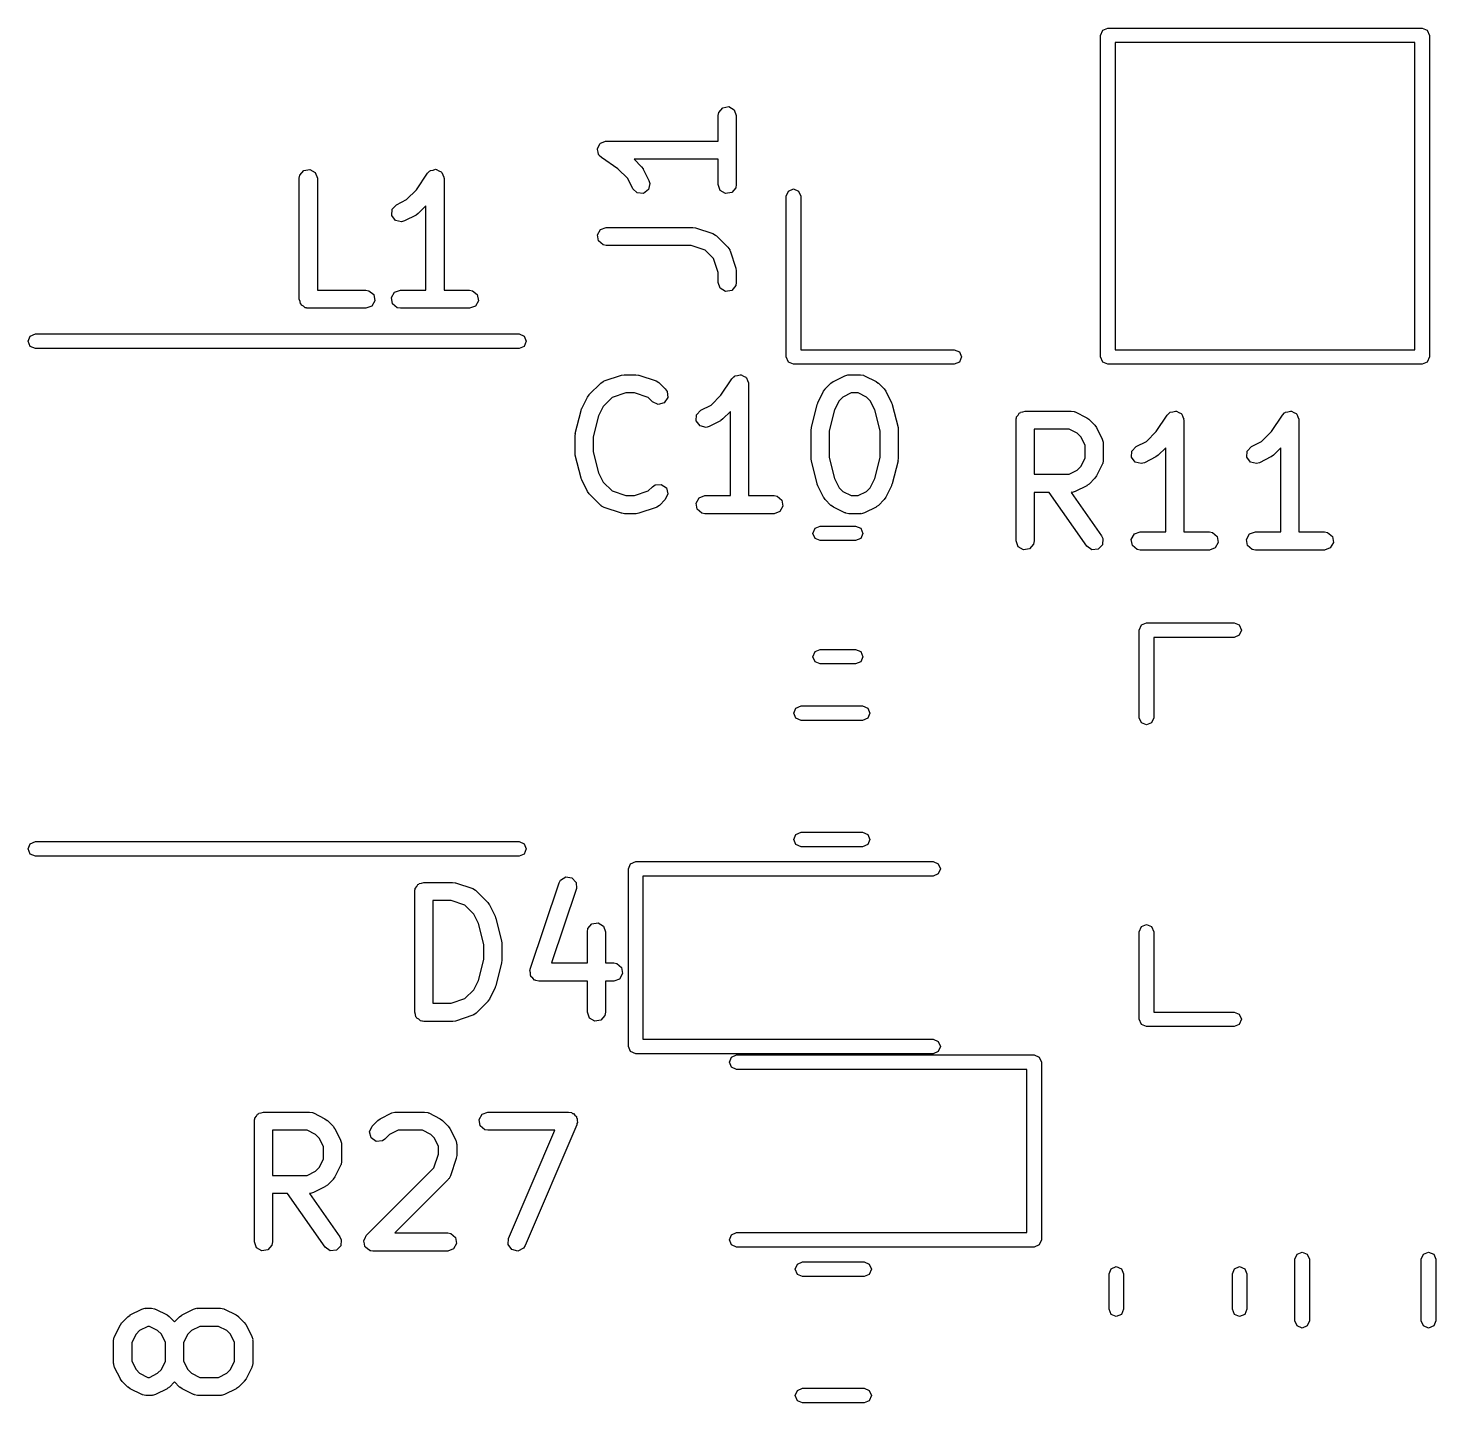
# Model space of a CAD drawing. Extents: x 116.8 to 159.2, y -137.5 to -92.6.
# Drawn here: x 129.54 to 141.18, y -103.98 to -92.61 of the extents above; entities that cross this region are included whole.
import ezdxf

# ---------------------------------------------------------------- set-up
doc = ezdxf.new("R2010")
doc.units = 0
doc.layers.add('BLACK', color=7, linetype='CONTINUOUS')

msp = doc.modelspace()

# ---------------------------------------------------------------- linework, layer by layer
at = {"layer": 'BLACK', "linetype": 'CONTINUOUS'}
for p, q in [((138.41, -92.67), (138.428, -92.6276)), ((138.41, -95.33), (138.41, -92.67)), ((138.428, -92.6276), (138.47, -92.61)), ((138.47, -92.61), (141.07, -92.61)), ((141.07, -92.61), (141.112, -92.6276)), ((141.112, -92.6276), (141.13, -92.67)), ((141.13, -92.67), (141.13, -95.33)), ((138.53, -92.73), (138.53, -95.27)), ((141.01, -92.73), (138.53, -92.73)), ((141.01, -95.27), (141.01, -92.73)), ((135.285, -93.2684), (135.335, -93.2595)), ((135.335, -93.2595), (135.38, -93.2851)), ((135.247, -93.3333), (135.252, -93.3077)), ((135.247, -93.544), (135.247, -93.3333)), ((135.252, -93.3077), (135.285, -93.2684)), ((135.38, -93.2851), (135.397, -93.3333)), ((135.397, -93.3333), (135.397, -93.9048)), ((134.249, -93.606), (134.259, -93.5872)), ((134.249, -93.6103), (134.249, -93.606)), ((134.259, -93.5872), (134.268, -93.5672)), ((134.268, -93.5672), (134.272, -93.5653)), ((134.272, -93.5653), (134.274, -93.5616)), ((134.274, -93.5616), (134.295, -93.5541)), ((134.295, -93.5541), (134.314, -93.5445)), ((134.314, -93.5445), (134.318, -93.5455)), ((134.318, -93.5455), (134.322, -93.544)), ((134.322, -93.544), (135.247, -93.544)), ((134.248, -93.6142), (134.249, -93.6103)), ((134.254, -93.6351), (134.248, -93.6142)), ((134.257, -93.6565), (134.254, -93.6351)), ((134.261, -93.6593), (134.257, -93.6565)), ((134.262, -93.6635), (134.261, -93.6593)), ((134.281, -93.6815), (134.262, -93.6635)), ((134.417, -93.7726), (134.281, -93.6815)), ((135.247, -93.694), (134.551, -93.694)), ((134.551, -93.694), (134.614, -93.7565)), ((135.247, -93.9048), (135.247, -93.694)), ((131.782, -93.8524), (131.787, -93.8267)), ((131.787, -93.8267), (131.82, -93.7874)), ((131.82, -93.7874), (131.87, -93.7785)), ((131.87, -93.7785), (131.915, -93.8042)), ((131.915, -93.8042), (131.932, -93.8524)), ((132.751, -93.9475), (132.842, -93.8108)), ((132.842, -93.8108), (132.86, -93.7919)), ((132.86, -93.7919), (132.864, -93.7907)), ((132.864, -93.7907), (132.867, -93.7874)), ((132.867, -93.7874), (132.889, -93.7836)), ((132.889, -93.7836), (132.91, -93.7775)), ((132.91, -93.7775), (132.914, -93.7793)), ((132.914, -93.7793), (132.918, -93.7785)), ((132.918, -93.7785), (132.937, -93.7894)), ((132.937, -93.7894), (132.957, -93.7981)), ((132.957, -93.7981), (132.958, -93.802)), ((132.958, -93.802), (132.962, -93.8042)), ((132.962, -93.8042), (132.97, -93.8246)), ((132.97, -93.8246), (132.979, -93.8441)), ((134.499, -93.8539), (134.417, -93.7726)), ((134.614, -93.7565), (134.626, -93.7749)), ((134.626, -93.7749), (134.628, -93.776)), ((134.628, -93.776), (134.675, -93.8712)), ((131.782, -94.8524), (131.782, -93.8524)), ((131.932, -93.8524), (131.932, -94.7774)), ((132.67, -94.0288), (132.751, -93.9475)), ((132.979, -93.8441), (132.978, -93.8483)), ((132.978, -93.8483), (132.98, -93.8524)), ((132.98, -93.8524), (132.98, -94.7774)), ((134.541, -93.9383), (134.499, -93.8539)), ((134.578, -93.9736), (134.541, -93.9383)), ((134.671, -93.9461), (134.629, -93.9766)), ((134.683, -93.8962), (134.671, -93.9461)), ((134.675, -93.8712), (134.683, -93.8962)), ((135.265, -93.953), (135.247, -93.9048)), ((135.309, -93.9786), (135.265, -93.953)), ((135.393, -93.9304), (135.36, -93.9697)), ((135.397, -93.9048), (135.393, -93.9304)), ((135.81, -94), (135.828, -93.9576)), ((135.828, -93.9576), (135.87, -93.94)), ((135.87, -93.94), (135.912, -93.9576)), ((135.912, -93.9576), (135.93, -94)), ((132.55, -94.1083), (132.586, -94.071)), ((132.586, -94.071), (132.67, -94.0288)), ((134.629, -93.9766), (134.578, -93.9736)), ((135.36, -93.9697), (135.309, -93.9786)), ((135.81, -95.33), (135.81, -94)), ((135.93, -94), (135.93, -95.27)), ((132.547, -94.1595), (132.55, -94.1083)), ((132.578, -94.2007), (132.547, -94.1595)), ((132.748, -94.1576), (132.653, -94.2052)), ((132.749, -94.1564), (132.748, -94.1576)), ((132.767, -94.1435), (132.749, -94.1564)), ((132.83, -94.0811), (132.767, -94.1435)), ((132.83, -94.7774), (132.83, -94.0811)), ((132.628, -94.2126), (132.578, -94.2007)), ((132.653, -94.2052), (132.628, -94.2126)), ((134.249, -94.3203), (134.274, -94.2759)), ((134.274, -94.2759), (134.322, -94.2583)), ((134.322, -94.2583), (135.037, -94.2583)), ((135.037, -94.2583), (135.059, -94.2622)), ((135.059, -94.2622), (135.06, -94.2622)), ((135.06, -94.2622), (135.203, -94.3098)), ((134.257, -94.3708), (134.249, -94.3203)), ((134.297, -94.4038), (134.257, -94.3708)), ((134.322, -94.4083), (134.297, -94.4038)), ((135.024, -94.4083), (134.322, -94.4083)), ((135.139, -94.4465), (135.024, -94.4083)), ((135.203, -94.3098), (135.226, -94.3222)), ((135.226, -94.3222), (135.228, -94.326)), ((135.228, -94.326), (135.233, -94.3279)), ((135.233, -94.3279), (135.328, -94.4232)), ((135.328, -94.4232), (135.343, -94.4445)), ((135.209, -94.5167), (135.139, -94.4465)), ((135.247, -94.6312), (135.209, -94.5167)), ((135.343, -94.4445), (135.343, -94.449)), ((135.343, -94.449), (135.346, -94.4525)), ((135.346, -94.4525), (135.394, -94.5953)), ((135.247, -94.7143), (135.247, -94.6312)), ((135.394, -94.5953), (135.397, -94.6175)), ((135.397, -94.6175), (135.397, -94.619)), ((135.397, -94.619), (135.397, -94.7143)), ((135.265, -94.7625), (135.247, -94.7143)), ((135.309, -94.7881), (135.265, -94.7625)), ((135.393, -94.7399), (135.36, -94.7792)), ((135.397, -94.7143), (135.393, -94.7399)), ((131.789, -94.8707), (131.782, -94.8524)), ((131.792, -94.8899), (131.789, -94.8707)), ((131.797, -94.8942), (131.792, -94.8899)), ((131.932, -94.7774), (132.333, -94.7774)), ((132.333, -94.7774), (132.359, -94.7819)), ((132.359, -94.7819), (132.398, -94.8149)), ((132.407, -94.8654), (132.382, -94.9098)), ((132.398, -94.8149), (132.407, -94.8654)), ((132.545, -94.8394), (132.571, -94.7949)), ((132.554, -94.8899), (132.545, -94.8394)), ((132.593, -94.9229), (132.554, -94.8899)), ((132.571, -94.7949), (132.619, -94.7774)), ((132.619, -94.7774), (132.83, -94.7774)), ((132.98, -94.7774), (133.19, -94.7774)), ((133.19, -94.7774), (133.216, -94.7819)), ((133.216, -94.7819), (133.255, -94.8149)), ((133.264, -94.8654), (133.239, -94.9098)), ((133.255, -94.8149), (133.264, -94.8654)), ((135.36, -94.7792), (135.309, -94.7881)), ((131.8, -94.9006), (131.797, -94.8942)), ((131.817, -94.9103), (131.8, -94.9006)), ((131.831, -94.9229), (131.817, -94.9103)), ((131.841, -94.9246), (131.831, -94.9229)), ((131.844, -94.9262), (131.841, -94.9246)), ((131.847, -94.9257), (131.844, -94.9262)), ((131.857, -94.9274), (131.847, -94.9257)), ((132.333, -94.9274), (131.857, -94.9274)), ((132.382, -94.9098), (132.333, -94.9274)), ((132.619, -94.9274), (132.593, -94.9229)), ((133.19, -94.9274), (132.619, -94.9274)), ((133.239, -94.9098), (133.19, -94.9274)), ((129.54, -95.2), (129.558, -95.1576)), ((129.558, -95.2424), (129.54, -95.2)), ((129.558, -95.1576), (129.6, -95.14)), ((129.6, -95.14), (133.6, -95.14)), ((133.6, -95.14), (133.642, -95.1576)), ((133.642, -95.1576), (133.66, -95.2)), ((133.66, -95.2), (133.642, -95.2424)), ((129.6, -95.26), (129.558, -95.2424)), ((133.6, -95.26), (129.6, -95.26)), ((133.642, -95.2424), (133.6, -95.26)), ((135.828, -95.3724), (135.81, -95.33)), ((135.93, -95.27), (137.2, -95.27)), ((137.2, -95.27), (137.242, -95.2876)), ((137.242, -95.2876), (137.26, -95.33)), ((137.26, -95.33), (137.242, -95.3724)), ((138.428, -95.3724), (138.41, -95.33)), ((138.53, -95.27), (141.01, -95.27)), ((141.13, -95.33), (141.112, -95.3724)), ((135.87, -95.39), (135.828, -95.3724)), ((137.2, -95.39), (135.87, -95.39)), ((137.242, -95.3724), (137.2, -95.39)), ((138.47, -95.39), (138.428, -95.3724)), ((141.07, -95.39), (138.47, -95.39)), ((141.112, -95.3724), (141.07, -95.39)), ((134.18, -95.6422), (134.276, -95.547)), ((134.276, -95.547), (134.297, -95.532)), ((134.297, -95.532), (134.301, -95.5316)), ((134.301, -95.5316), (134.305, -95.5288)), ((134.305, -95.5288), (134.448, -95.4812)), ((134.448, -95.4812), (134.47, -95.4779)), ((134.47, -95.4779), (134.471, -95.4774)), ((134.471, -95.4774), (134.567, -95.4774)), ((134.567, -95.4774), (134.589, -95.4813)), ((134.589, -95.4813), (134.59, -95.4812)), ((134.59, -95.4812), (134.733, -95.5288)), ((134.733, -95.5288), (134.756, -95.5413)), ((134.756, -95.5413), (134.758, -95.5451)), ((134.758, -95.5451), (134.763, -95.547)), ((134.763, -95.547), (134.81, -95.5946)), ((135.27, -95.6475), (135.361, -95.5108)), ((135.361, -95.5108), (135.379, -95.4919)), ((135.379, -95.4919), (135.384, -95.4907)), ((135.384, -95.4907), (135.386, -95.4874)), ((135.386, -95.4874), (135.408, -95.4836)), ((135.408, -95.4836), (135.429, -95.4775)), ((135.429, -95.4775), (135.433, -95.4793)), ((135.433, -95.4793), (135.437, -95.4785)), ((135.437, -95.4785), (135.456, -95.4894)), ((135.456, -95.4894), (135.476, -95.4981)), ((135.476, -95.4981), (135.478, -95.502)), ((135.478, -95.502), (135.481, -95.5042)), ((135.481, -95.5042), (135.489, -95.5246)), ((135.489, -95.5246), (135.498, -95.5441)), ((135.498, -95.5441), (135.497, -95.5483)), ((135.497, -95.5483), (135.499, -95.5524)), ((135.499, -95.5524), (135.499, -96.4774)), ((136.133, -95.5946), (136.18, -95.547)), ((136.18, -95.547), (136.199, -95.5341)), ((136.199, -95.5341), (136.2, -95.5329)), ((136.2, -95.5329), (136.295, -95.4853)), ((136.295, -95.4853), (136.32, -95.4779)), ((136.32, -95.4779), (136.324, -95.4789)), ((136.324, -95.4789), (136.329, -95.4774)), ((136.329, -95.4774), (136.424, -95.4774)), ((136.424, -95.4774), (136.449, -95.4819)), ((136.449, -95.4819), (136.453, -95.4848)), ((136.453, -95.4848), (136.457, -95.4853)), ((136.457, -95.4853), (136.553, -95.5329)), ((136.553, -95.5329), (136.571, -95.5463)), ((136.571, -95.5463), (136.572, -95.547)), ((136.572, -95.547), (136.62, -95.5946)), ((134.119, -95.7569), (134.166, -95.6617)), ((134.166, -95.6617), (134.18, -95.6437)), ((134.18, -95.6437), (134.18, -95.6422)), ((134.369, -95.6656), (134.295, -95.7397)), ((134.484, -95.6274), (134.369, -95.6656)), ((134.554, -95.6274), (134.484, -95.6274)), ((134.669, -95.6656), (134.554, -95.6274)), ((134.704, -95.7007), (134.669, -95.6656)), ((134.751, -95.7223), (134.704, -95.7007)), ((134.83, -95.667), (134.8, -95.7091)), ((134.81, -95.5946), (134.825, -95.6159)), ((134.825, -95.6159), (134.83, -95.667)), ((135.189, -95.7288), (135.27, -95.6475)), ((136.071, -95.7093), (136.119, -95.6141)), ((136.119, -95.6141), (136.132, -95.5961)), ((136.132, -95.5961), (136.133, -95.5946)), ((136.247, -95.692), (136.209, -95.769)), ((136.278, -95.6616), (136.247, -95.692)), ((136.346, -95.6274), (136.278, -95.6616)), ((136.406, -95.6274), (136.346, -95.6274)), ((136.475, -95.6616), (136.406, -95.6274)), ((136.505, -95.692), (136.475, -95.6616)), ((136.544, -95.769), (136.505, -95.692)), ((136.62, -95.5946), (136.633, -95.613)), ((136.633, -95.613), (136.634, -95.6141)), ((136.634, -95.6141), (136.681, -95.7093)), ((134.065, -95.9628), (134.113, -95.7723)), ((134.113, -95.7723), (134.118, -95.7605)), ((134.118, -95.7605), (134.119, -95.7569)), ((134.256, -95.8167), (134.213, -95.9902)), ((134.295, -95.7397), (134.256, -95.8167)), ((134.8, -95.7091), (134.751, -95.7223)), ((135.066, -95.8595), (135.069, -95.8083)), ((135.069, -95.8083), (135.105, -95.771)), ((135.105, -95.771), (135.189, -95.7288)), ((135.349, -95.7811), (135.286, -95.8435)), ((135.349, -96.4774), (135.349, -95.7811)), ((136.018, -95.9151), (136.065, -95.7247)), ((136.065, -95.7247), (136.071, -95.7128)), ((136.071, -95.7128), (136.071, -95.7093)), ((136.209, -95.769), (136.165, -95.9426)), ((136.587, -95.9426), (136.544, -95.769)), ((136.681, -95.7093), (136.685, -95.7217)), ((136.685, -95.7217), (136.687, -95.7247)), ((136.687, -95.7247), (136.735, -95.9151)), ((137.715, -95.8267), (137.728, -95.8118)), ((137.728, -95.8118), (137.738, -95.7949)), ((137.738, -95.7949), (137.744, -95.7926)), ((137.744, -95.7926), (137.748, -95.7874)), ((137.748, -95.7874), (137.767, -95.784)), ((137.767, -95.784), (137.786, -95.7774)), ((137.786, -95.7774), (138.167, -95.7774)), ((138.167, -95.7774), (138.192, -95.7819)), ((138.192, -95.7819), (138.196, -95.7848)), ((138.196, -95.7848), (138.2, -95.7853)), ((138.2, -95.7853), (138.295, -95.8329)), ((138.87, -95.9475), (138.961, -95.8108)), ((138.961, -95.8108), (138.979, -95.7919)), ((138.979, -95.7919), (138.984, -95.7907)), ((138.984, -95.7907), (138.986, -95.7874)), ((138.986, -95.7874), (139.008, -95.7836)), ((139.008, -95.7836), (139.029, -95.7775)), ((139.029, -95.7775), (139.033, -95.7793)), ((139.033, -95.7793), (139.037, -95.7785)), ((139.037, -95.7785), (139.056, -95.7894)), ((139.056, -95.7894), (139.076, -95.7981)), ((139.076, -95.7981), (139.078, -95.802)), ((139.078, -95.802), (139.081, -95.8042)), ((139.081, -95.8042), (139.089, -95.8246)), ((139.823, -95.9475), (139.914, -95.8108)), ((139.914, -95.8108), (139.932, -95.7919)), ((139.932, -95.7919), (139.936, -95.7907)), ((139.936, -95.7907), (139.939, -95.7874)), ((139.939, -95.7874), (139.96, -95.7836)), ((139.96, -95.7836), (139.981, -95.7775)), ((139.981, -95.7775), (139.985, -95.7793)), ((139.985, -95.7793), (139.989, -95.7785)), ((139.989, -95.7785), (140.008, -95.7894)), ((140.008, -95.7894), (140.028, -95.7981)), ((140.028, -95.7981), (140.03, -95.802)), ((140.03, -95.802), (140.034, -95.8042)), ((140.034, -95.8042), (140.041, -95.8246)), ((135.097, -95.9007), (135.066, -95.8595)), ((135.147, -95.9126), (135.097, -95.9007)), ((135.172, -95.9052), (135.147, -95.9126)), ((135.267, -95.8576), (135.172, -95.9052)), ((135.268, -95.8564), (135.267, -95.8576)), ((135.286, -95.8435), (135.268, -95.8564)), ((136.015, -95.9333), (136.018, -95.9186)), ((136.015, -96.1714), (136.015, -95.9333)), ((136.018, -95.9186), (136.018, -95.9151)), ((136.735, -95.9151), (136.736, -95.9301)), ((136.736, -95.9301), (136.737, -95.9333)), ((136.737, -95.9333), (136.737, -96.1714)), ((137.711, -95.8524), (137.712, -95.8426)), ((137.711, -96.8524), (137.711, -95.8524)), ((137.712, -95.8394), (137.714, -95.8365)), ((137.712, -95.8426), (137.712, -95.8394)), ((137.714, -95.8365), (137.715, -95.8267)), ((137.861, -95.9274), (137.861, -96.3012)), ((138.149, -95.9274), (137.861, -95.9274)), ((138.217, -95.9616), (138.149, -95.9274)), ((138.295, -95.8329), (138.313, -95.8463)), ((138.313, -95.8463), (138.315, -95.847)), ((138.315, -95.847), (138.363, -95.8946)), ((138.363, -95.8946), (138.375, -95.913)), ((138.375, -95.913), (138.377, -95.9141)), ((138.377, -95.9141), (138.424, -96.0093)), ((139.089, -95.8246), (139.098, -95.8441)), ((139.098, -95.8441), (139.097, -95.8483)), ((139.097, -95.8483), (139.099, -95.8524)), ((139.099, -95.8524), (139.099, -96.7774)), ((140.041, -95.8246), (140.051, -95.8441)), ((140.051, -95.8441), (140.05, -95.8483)), ((140.05, -95.8483), (140.051, -95.8524)), ((140.051, -95.8524), (140.051, -96.7774)), ((134.063, -95.981), (134.066, -95.9662)), ((134.063, -96.1238), (134.063, -95.981)), ((134.066, -95.9662), (134.065, -95.9628)), ((134.213, -95.9902), (134.213, -96.1146)), ((136.165, -95.9426), (136.165, -96.1622)), ((136.587, -96.1622), (136.587, -95.9426)), ((138.248, -95.992), (138.217, -95.9616)), ((138.282, -96.0606), (138.248, -95.992)), ((138.424, -96.0093), (138.432, -96.0343)), ((138.432, -96.0343), (138.431, -96.0386)), ((138.431, -96.0386), (138.432, -96.0429)), ((138.432, -96.0429), (138.432, -96.1857)), ((138.705, -96.071), (138.789, -96.0288)), ((138.789, -96.0288), (138.87, -95.9475)), ((139.657, -96.071), (139.741, -96.0288)), ((139.741, -96.0288), (139.823, -95.9475)), ((134.064, -96.1271), (134.063, -96.1238)), ((134.065, -96.142), (134.064, -96.1271)), ((134.113, -96.3325), (134.065, -96.142)), ((134.213, -96.1146), (134.256, -96.2881)), ((136.165, -96.1622), (136.209, -96.3357)), ((136.544, -96.3357), (136.587, -96.1622)), ((138.248, -96.2365), (138.282, -96.168)), ((138.282, -96.168), (138.282, -96.0606)), ((138.666, -96.1595), (138.669, -96.1083)), ((138.697, -96.2007), (138.666, -96.1595)), ((138.669, -96.1083), (138.705, -96.071)), ((138.867, -96.1576), (138.772, -96.2052)), ((138.868, -96.1564), (138.867, -96.1576)), ((138.886, -96.1435), (138.868, -96.1564)), ((138.949, -96.0811), (138.886, -96.1435)), ((138.949, -96.7774), (138.949, -96.0811)), ((139.619, -96.1595), (139.622, -96.1083)), ((139.649, -96.2007), (139.619, -96.1595)), ((139.622, -96.1083), (139.657, -96.071)), ((139.819, -96.1576), (139.724, -96.2052)), ((139.82, -96.1564), (139.819, -96.1576)), ((139.839, -96.1435), (139.82, -96.1564)), ((139.901, -96.0811), (139.839, -96.1435)), ((139.901, -96.7774), (139.901, -96.0811)), ((136.017, -96.1747), (136.015, -96.1714)), ((136.018, -96.1896), (136.017, -96.1747)), ((136.065, -96.3801), (136.018, -96.1896)), ((136.735, -96.1896), (136.687, -96.3801)), ((136.737, -96.1714), (136.734, -96.1862)), ((136.734, -96.1862), (136.735, -96.1896)), ((138.149, -96.3012), (138.217, -96.2669)), ((138.217, -96.2669), (138.248, -96.2365)), ((138.424, -96.2193), (138.377, -96.3145)), ((138.425, -96.2148), (138.424, -96.2193)), ((138.428, -96.2114), (138.425, -96.2148)), ((138.432, -96.1857), (138.428, -96.2114)), ((138.747, -96.2126), (138.697, -96.2007)), ((138.772, -96.2052), (138.747, -96.2126)), ((139.699, -96.2126), (139.649, -96.2007)), ((139.724, -96.2052), (139.699, -96.2126)), ((134.115, -96.3354), (134.113, -96.3325)), ((134.119, -96.3478), (134.115, -96.3354)), ((134.166, -96.4431), (134.119, -96.3478)), ((134.256, -96.2881), (134.295, -96.3651)), ((134.295, -96.3651), (134.369, -96.4392)), ((134.704, -96.4041), (134.725, -96.3892)), ((134.725, -96.3892), (134.777, -96.3847)), ((134.777, -96.3847), (134.819, -96.4141)), ((136.067, -96.383), (136.065, -96.3801)), ((136.071, -96.3954), (136.067, -96.383)), ((136.119, -96.4907), (136.071, -96.3954)), ((136.209, -96.3357), (136.247, -96.4127)), ((136.505, -96.4127), (136.544, -96.3357)), ((136.681, -96.3954), (136.634, -96.4907)), ((136.682, -96.3919), (136.681, -96.3954)), ((136.687, -96.3801), (136.682, -96.3919)), ((137.861, -96.3012), (138.149, -96.3012)), ((138.295, -96.3957), (138.2, -96.4433)), ((138.297, -96.3945), (138.295, -96.3957)), ((138.315, -96.3816), (138.297, -96.3945)), ((138.363, -96.334), (138.315, -96.3816)), ((138.377, -96.3145), (138.363, -96.3325)), ((138.363, -96.3325), (138.363, -96.334)), ((134.167, -96.4442), (134.166, -96.4431)), ((134.18, -96.4626), (134.167, -96.4442)), ((134.276, -96.5578), (134.18, -96.4626)), ((134.369, -96.4392), (134.484, -96.4774)), ((134.484, -96.4774), (134.554, -96.4774)), ((134.554, -96.4774), (134.669, -96.4392)), ((134.669, -96.4392), (134.704, -96.4041)), ((134.81, -96.5102), (134.763, -96.5578)), ((134.832, -96.4637), (134.81, -96.5102)), ((134.819, -96.4141), (134.832, -96.4637)), ((135.064, -96.5394), (135.09, -96.4949)), ((135.09, -96.4949), (135.138, -96.4774)), ((135.138, -96.4774), (135.349, -96.4774)), ((135.499, -96.4774), (135.71, -96.4774)), ((135.71, -96.4774), (135.735, -96.4819)), ((135.735, -96.4819), (135.774, -96.5149)), ((135.774, -96.5149), (135.783, -96.5654)), ((136.12, -96.4918), (136.119, -96.4907)), ((136.133, -96.5102), (136.12, -96.4918)), ((136.18, -96.5578), (136.133, -96.5102)), ((136.247, -96.4127), (136.278, -96.4431)), ((136.278, -96.4431), (136.346, -96.4774)), ((136.346, -96.4774), (136.406, -96.4774)), ((136.406, -96.4774), (136.475, -96.4431)), ((136.475, -96.4431), (136.505, -96.4127)), ((136.62, -96.5102), (136.572, -96.5578)), ((136.634, -96.4907), (136.62, -96.5087)), ((136.62, -96.5087), (136.62, -96.5102)), ((137.985, -96.4512), (137.861, -96.4512)), ((137.861, -96.4512), (137.861, -96.8524)), ((138.296, -96.8954), (137.985, -96.4512)), ((138.171, -96.4497), (138.168, -96.4508)), ((138.168, -96.4508), (138.419, -96.8094)), ((138.175, -96.4507), (138.171, -96.4497)), ((138.2, -96.4433), (138.175, -96.4507)), ((134.28, -96.5597), (134.276, -96.5578)), ((134.282, -96.5635), (134.28, -96.5597)), ((134.305, -96.5759), (134.282, -96.5635)), ((134.448, -96.6235), (134.305, -96.5759)), ((134.449, -96.6235), (134.448, -96.6235)), ((134.471, -96.6274), (134.449, -96.6235)), ((134.567, -96.6274), (134.471, -96.6274)), ((134.568, -96.6268), (134.567, -96.6274)), ((134.59, -96.6235), (134.568, -96.6268)), ((134.733, -96.5759), (134.59, -96.6235)), ((134.737, -96.5731), (134.733, -96.5759)), ((134.741, -96.5727), (134.737, -96.5731)), ((134.763, -96.5578), (134.741, -96.5727)), ((135.073, -96.5899), (135.064, -96.5394)), ((135.112, -96.6229), (135.073, -96.5899)), ((135.138, -96.6274), (135.112, -96.6229)), ((135.71, -96.6274), (135.138, -96.6274)), ((135.758, -96.6098), (135.71, -96.6274)), ((135.783, -96.5654), (135.758, -96.6098)), ((136.182, -96.5585), (136.18, -96.5578)), ((136.2, -96.5718), (136.182, -96.5585)), ((136.295, -96.6195), (136.2, -96.5718)), ((136.299, -96.62), (136.295, -96.6195)), ((136.303, -96.6229), (136.299, -96.62)), ((136.329, -96.6274), (136.303, -96.6229)), ((136.424, -96.6274), (136.329, -96.6274)), ((136.428, -96.6258), (136.424, -96.6274)), ((136.432, -96.6269), (136.428, -96.6258)), ((136.457, -96.6195), (136.432, -96.6269)), ((136.553, -96.5718), (136.457, -96.6195)), ((136.554, -96.5707), (136.553, -96.5718)), ((136.572, -96.5578), (136.554, -96.5707)), ((136.031, -96.79), (136.049, -96.7476)), ((136.049, -96.7476), (136.091, -96.73)), ((136.091, -96.73), (136.384, -96.73)), ((136.384, -96.73), (136.426, -96.7476)), ((136.426, -96.7476), (136.444, -96.79)), ((136.049, -96.8324), (136.031, -96.79)), ((136.091, -96.85), (136.049, -96.8324)), ((136.384, -96.85), (136.091, -96.85)), ((136.426, -96.8324), (136.384, -96.85)), ((136.444, -96.79), (136.426, -96.8324)), ((137.728, -96.9006), (137.711, -96.8524)), ((137.861, -96.8524), (137.856, -96.878)), ((138.419, -96.8094), (138.43, -96.833)), ((138.43, -96.833), (138.425, -96.8841)), ((138.664, -96.8394), (138.69, -96.7949)), ((138.673, -96.8899), (138.664, -96.8394)), ((138.69, -96.7949), (138.738, -96.7774)), ((138.738, -96.7774), (138.949, -96.7774)), ((139.099, -96.7774), (139.31, -96.7774)), ((139.31, -96.7774), (139.335, -96.7819)), ((139.335, -96.7819), (139.374, -96.8149)), ((139.383, -96.8654), (139.358, -96.9098)), ((139.374, -96.8149), (139.383, -96.8654)), ((139.617, -96.8394), (139.642, -96.7949)), ((139.626, -96.8899), (139.617, -96.8394)), ((139.642, -96.7949), (139.69, -96.7774)), ((139.69, -96.7774), (139.901, -96.7774)), ((140.051, -96.7774), (140.262, -96.7774)), ((140.262, -96.7774), (140.288, -96.7819)), ((140.288, -96.7819), (140.327, -96.8149)), ((140.336, -96.8654), (140.31, -96.9098)), ((140.327, -96.8149), (140.336, -96.8654)), ((137.773, -96.9262), (137.728, -96.9006)), ((137.823, -96.9173), (137.773, -96.9262)), ((137.856, -96.878), (137.823, -96.9173)), ((138.338, -96.9248), (138.296, -96.8954)), ((138.389, -96.9204), (138.338, -96.9248)), ((138.425, -96.8841), (138.389, -96.9204)), ((138.712, -96.9229), (138.673, -96.8899)), ((138.738, -96.9274), (138.712, -96.9229)), ((139.31, -96.9274), (138.738, -96.9274)), ((139.358, -96.9098), (139.31, -96.9274)), ((139.665, -96.9229), (139.626, -96.8899)), ((139.69, -96.9274), (139.665, -96.9229)), ((140.262, -96.9274), (139.69, -96.9274)), ((140.31, -96.9098), (140.262, -96.9274)), ((138.73, -97.59), (138.748, -97.5476)), ((138.748, -97.5476), (138.79, -97.53)), ((138.79, -97.53), (139.515, -97.53)), ((139.515, -97.53), (139.557, -97.5476)), ((139.557, -97.5476), (139.575, -97.59)), ((138.73, -98.315), (138.73, -97.59)), ((139.515, -97.65), (138.85, -97.65)), ((138.85, -97.65), (138.85, -98.315)), ((139.557, -97.6324), (139.515, -97.65)), ((139.575, -97.59), (139.557, -97.6324)), ((136.031, -97.81), (136.049, -97.7676)), ((136.049, -97.7676), (136.091, -97.75)), ((136.091, -97.75), (136.384, -97.75)), ((136.384, -97.75), (136.426, -97.7676)), ((136.426, -97.7676), (136.444, -97.81)), ((136.049, -97.8524), (136.031, -97.81)), ((136.091, -97.87), (136.049, -97.8524)), ((136.384, -97.87), (136.091, -97.87)), ((136.426, -97.8524), (136.384, -97.87)), ((136.444, -97.81), (136.426, -97.8524)), ((135.873, -98.2775), (135.89, -98.2351)), ((135.89, -98.2351), (135.933, -98.2175)), ((135.933, -98.2175), (136.442, -98.2175)), ((136.442, -98.2175), (136.485, -98.2351)), ((136.485, -98.2351), (136.502, -98.2775)), ((135.89, -98.3199), (135.873, -98.2775)), ((135.933, -98.3375), (135.89, -98.3199)), ((136.442, -98.3375), (135.933, -98.3375)), ((136.485, -98.3199), (136.442, -98.3375)), ((136.502, -98.2775), (136.485, -98.3199)), ((138.748, -98.3574), (138.73, -98.315)), ((138.79, -98.375), (138.748, -98.3574)), ((138.832, -98.3574), (138.79, -98.375)), ((138.85, -98.315), (138.832, -98.3574)), ((135.873, -99.3225), (135.89, -99.2801)), ((135.89, -99.2801), (135.933, -99.2625)), ((135.933, -99.2625), (136.442, -99.2625)), ((136.442, -99.2625), (136.485, -99.2801)), ((136.485, -99.2801), (136.502, -99.3225)), ((129.54, -99.4), (129.558, -99.3576)), ((129.558, -99.4424), (129.54, -99.4)), ((129.558, -99.3576), (129.6, -99.34)), ((129.6, -99.34), (133.6, -99.34)), ((133.6, -99.34), (133.642, -99.3576)), ((133.642, -99.3576), (133.66, -99.4)), ((133.66, -99.4), (133.642, -99.4424)), ((135.89, -99.3649), (135.873, -99.3225)), ((135.933, -99.3825), (135.89, -99.3649)), ((136.442, -99.3825), (135.933, -99.3825)), ((136.485, -99.3649), (136.442, -99.3825)), ((136.502, -99.3225), (136.485, -99.3649)), ((129.6, -99.46), (129.558, -99.4424)), ((133.6, -99.46), (129.6, -99.46)), ((133.642, -99.4424), (133.6, -99.46)), ((134.505, -99.565), (134.523, -99.5226)), ((134.523, -99.5226), (134.565, -99.505)), ((134.565, -99.505), (137.025, -99.505)), ((137.025, -99.505), (137.067, -99.5226)), ((137.067, -99.5226), (137.085, -99.565)), ((133.931, -99.681), (133.944, -99.6581)), ((133.944, -99.6581), (133.987, -99.6313)), ((133.987, -99.6313), (134.038, -99.6388)), ((134.038, -99.6388), (134.072, -99.6772)), ((134.505, -101.035), (134.505, -99.565)), ((137.025, -99.625), (134.625, -99.625)), ((134.625, -99.625), (134.625, -100.975)), ((137.067, -99.6074), (137.025, -99.625)), ((137.085, -99.565), (137.067, -99.6074)), ((132.737, -99.7524), (132.739, -99.7426)), ((132.737, -100.752), (132.737, -99.7524)), ((132.738, -99.7394), (132.74, -99.7365)), ((132.739, -99.7426), (132.738, -99.7394)), ((132.74, -99.7365), (132.741, -99.7267)), ((132.741, -99.7267), (132.754, -99.7118)), ((132.754, -99.7118), (132.764, -99.6949)), ((132.764, -99.6949), (132.77, -99.6926)), ((132.77, -99.6926), (132.774, -99.6874)), ((132.774, -99.6874), (132.794, -99.684)), ((132.794, -99.684), (132.812, -99.6774)), ((132.812, -99.6774), (133.05, -99.6774)), ((133.05, -99.6774), (133.072, -99.6813)), ((133.072, -99.6813), (133.074, -99.6812)), ((133.074, -99.6812), (133.217, -99.7288)), ((133.217, -99.7288), (133.239, -99.7413)), ((133.239, -99.7413), (133.242, -99.7451)), ((133.242, -99.7451), (133.246, -99.747)), ((133.246, -99.747), (133.341, -99.8422)), ((133.693, -100.395), (133.931, -99.681)), ((134.074, -99.7285), (133.868, -100.344)), ((134.072, -99.6772), (134.074, -99.7285)), ((132.887, -99.8274), (132.887, -100.677)), ((133.038, -99.8274), (132.887, -99.8274)), ((133.152, -99.8656), (133.038, -99.8274)), ((133.226, -99.9397), (133.152, -99.8656)), ((133.341, -99.8422), (133.354, -99.8606)), ((133.354, -99.8606), (133.355, -99.8617)), ((133.355, -99.8617), (133.403, -99.9569)), ((133.265, -100.017), (133.226, -99.9397)), ((133.403, -99.9569), (133.406, -99.9693)), ((133.406, -99.9693), (133.408, -99.9723)), ((133.408, -99.9723), (133.456, -100.163)), ((134.203, -100.021), (134.254, -100.012)), ((134.254, -100.012), (134.298, -100.038)), ((133.308, -100.19), (133.265, -100.017)), ((134.165, -100.086), (134.17, -100.06)), ((134.165, -100.344), (134.165, -100.086)), ((134.17, -100.06), (134.203, -100.021)), ((134.298, -100.038), (134.315, -100.086)), ((134.315, -100.086), (134.315, -100.344)), ((138.73, -100.085), (138.748, -100.043)), ((138.73, -100.81), (138.73, -100.085)), ((138.748, -100.043), (138.79, -100.025)), ((138.79, -100.025), (138.832, -100.043)), ((138.832, -100.043), (138.85, -100.085)), ((138.85, -100.085), (138.85, -100.75)), ((133.308, -100.315), (133.308, -100.19)), ((133.456, -100.163), (133.457, -100.178)), ((133.457, -100.178), (133.458, -100.181)), ((133.458, -100.181), (133.458, -100.324)), ((133.265, -100.488), (133.308, -100.315)), ((133.456, -100.342), (133.408, -100.532)), ((133.458, -100.324), (133.456, -100.339)), ((133.456, -100.339), (133.456, -100.342)), ((133.868, -100.344), (134.165, -100.344)), ((134.315, -100.344), (134.383, -100.344)), ((134.383, -100.344), (134.409, -100.349)), ((134.409, -100.349), (134.448, -100.382)), ((133.69, -100.406), (133.693, -100.401)), ((133.694, -100.426), (133.69, -100.406)), ((133.693, -100.401), (133.693, -100.395)), ((133.695, -100.447), (133.694, -100.426)), ((133.698, -100.451), (133.695, -100.447)), ((133.699, -100.457), (133.698, -100.451)), ((133.715, -100.47), (133.699, -100.457)), ((133.729, -100.485), (133.715, -100.47)), ((134.432, -100.477), (134.383, -100.494)), ((134.457, -100.432), (134.432, -100.477)), ((134.448, -100.382), (134.457, -100.432)), ((133.152, -100.639), (133.226, -100.565)), ((133.226, -100.565), (133.265, -100.488)), ((133.403, -100.548), (133.355, -100.643)), ((133.408, -100.532), (133.403, -100.544)), ((133.403, -100.544), (133.403, -100.548)), ((133.734, -100.486), (133.729, -100.485)), ((133.739, -100.49), (133.734, -100.486)), ((133.764, -100.494), (133.739, -100.49)), ((134.165, -100.494), (133.764, -100.494)), ((134.165, -100.752), (134.165, -100.494)), ((134.383, -100.494), (134.315, -100.494)), ((134.315, -100.494), (134.315, -100.752)), ((132.887, -100.677), (133.038, -100.677)), ((133.038, -100.677), (133.152, -100.639)), ((133.341, -100.663), (133.246, -100.758)), ((133.342, -100.661), (133.341, -100.663)), ((133.355, -100.643), (133.342, -100.661)), ((132.744, -100.771), (132.737, -100.752)), ((132.747, -100.79), (132.744, -100.771)), ((132.752, -100.794), (132.747, -100.79)), ((132.754, -100.801), (132.752, -100.794)), ((132.771, -100.81), (132.754, -100.801)), ((132.786, -100.823), (132.771, -100.81)), ((132.796, -100.825), (132.786, -100.823)), ((132.799, -100.826), (132.796, -100.825)), ((132.802, -100.826), (132.799, -100.826)), ((132.812, -100.827), (132.802, -100.826)), ((133.05, -100.827), (132.812, -100.827)), ((133.052, -100.827), (133.05, -100.827)), ((133.074, -100.824), (133.052, -100.827)), ((133.217, -100.776), (133.074, -100.824)), ((133.22, -100.773), (133.217, -100.776)), ((133.225, -100.773), (133.22, -100.773)), ((133.246, -100.758), (133.225, -100.773)), ((134.183, -100.801), (134.165, -100.752)), ((134.227, -100.826), (134.183, -100.801)), ((134.278, -100.817), (134.227, -100.826)), ((134.311, -100.778), (134.278, -100.817)), ((134.315, -100.752), (134.311, -100.778)), ((138.748, -100.852), (138.73, -100.81)), ((138.85, -100.75), (139.515, -100.75)), ((139.515, -100.75), (139.557, -100.768)), ((139.557, -100.768), (139.575, -100.81)), ((139.575, -100.81), (139.557, -100.852)), ((138.79, -100.87), (138.748, -100.852)), ((139.515, -100.87), (138.79, -100.87)), ((139.557, -100.852), (139.515, -100.87)), ((134.523, -101.077), (134.505, -101.035)), ((134.625, -100.975), (137.025, -100.975)), ((137.025, -100.975), (137.067, -100.993)), ((137.067, -100.993), (137.085, -101.035)), ((137.085, -101.035), (137.067, -101.077)), ((134.565, -101.095), (134.523, -101.077)), ((137.025, -101.095), (134.565, -101.095)), ((135.34, -101.165), (135.358, -101.123)), ((135.358, -101.207), (135.34, -101.165)), ((135.358, -101.123), (135.4, -101.105)), ((135.4, -101.105), (137.86, -101.105)), ((137.067, -101.077), (137.025, -101.095)), ((137.86, -101.105), (137.902, -101.123)), ((137.902, -101.123), (137.92, -101.165)), ((137.92, -101.165), (137.92, -102.635)), ((135.4, -101.225), (135.358, -101.207)), ((137.8, -101.225), (135.4, -101.225)), ((137.8, -102.575), (137.8, -101.225)), ((131.411, -101.652), (131.412, -101.643)), ((131.412, -101.639), (131.414, -101.636)), ((131.412, -101.643), (131.412, -101.639)), ((131.414, -101.636), (131.415, -101.627)), ((131.415, -101.627), (131.428, -101.612)), ((131.428, -101.612), (131.438, -101.595)), ((131.438, -101.595), (131.444, -101.593)), ((131.444, -101.593), (131.448, -101.587)), ((131.448, -101.587), (131.467, -101.584)), ((131.467, -101.584), (131.486, -101.577)), ((131.486, -101.577), (131.867, -101.577)), ((131.867, -101.577), (131.892, -101.582)), ((131.892, -101.582), (131.896, -101.585)), ((131.896, -101.585), (131.9, -101.585)), ((131.9, -101.585), (131.995, -101.633)), ((131.995, -101.633), (132.013, -101.646)), ((132.433, -101.647), (132.451, -101.634)), ((132.451, -101.634), (132.452, -101.633)), ((132.452, -101.633), (132.547, -101.585)), ((132.547, -101.585), (132.572, -101.578)), ((132.572, -101.578), (132.577, -101.579)), ((132.577, -101.579), (132.581, -101.577)), ((132.581, -101.577), (132.819, -101.577)), ((132.819, -101.577), (132.845, -101.582)), ((132.845, -101.582), (132.848, -101.585)), ((132.848, -101.585), (132.853, -101.585)), ((132.853, -101.585), (132.948, -101.633)), ((132.948, -101.633), (132.966, -101.646)), ((133.269, -101.639), (133.295, -101.595)), ((133.278, -101.69), (133.269, -101.639)), ((133.295, -101.595), (133.343, -101.577)), ((133.343, -101.577), (134.01, -101.577)), ((134.01, -101.577), (134.035, -101.582)), ((134.035, -101.582), (134.042, -101.588)), ((134.042, -101.588), (134.051, -101.59)), ((134.051, -101.59), (134.061, -101.604)), ((134.061, -101.604), (134.074, -101.615)), ((134.074, -101.615), (134.076, -101.624)), ((134.076, -101.624), (134.081, -101.631)), ((134.081, -101.631), (134.08, -101.648)), ((131.411, -102.652), (131.411, -101.652)), ((131.561, -101.727), (131.561, -102.101)), ((131.849, -101.727), (131.561, -101.727)), ((131.917, -101.762), (131.849, -101.727)), ((132.013, -101.646), (132.015, -101.647)), ((132.015, -101.647), (132.063, -101.695)), ((132.063, -101.695), (132.075, -101.713)), ((132.075, -101.713), (132.077, -101.714)), ((132.077, -101.714), (132.124, -101.809)), ((132.363, -101.741), (132.385, -101.695)), ((132.377, -101.791), (132.363, -101.741)), ((132.385, -101.695), (132.433, -101.647)), ((132.599, -101.727), (132.53, -101.762)), ((132.801, -101.727), (132.599, -101.727)), ((132.87, -101.762), (132.801, -101.727)), ((132.966, -101.646), (132.967, -101.647)), ((132.967, -101.647), (133.015, -101.695)), ((133.015, -101.695), (133.028, -101.713)), ((133.028, -101.713), (133.029, -101.714)), ((133.029, -101.714), (133.077, -101.809)), ((133.317, -101.723), (133.278, -101.69)), ((133.343, -101.727), (133.317, -101.723)), ((133.896, -101.727), (133.343, -101.727)), ((133.512, -102.623), (133.896, -101.727)), ((134.078, -101.682), (133.65, -102.682)), ((134.079, -101.673), (134.078, -101.682)), ((134.083, -101.665), (134.079, -101.673)), ((134.08, -101.648), (134.083, -101.665)), ((131.948, -101.792), (131.917, -101.762)), ((131.982, -101.861), (131.948, -101.792)), ((131.982, -101.968), (131.982, -101.861)), ((132.124, -101.809), (132.132, -101.834)), ((132.132, -101.834), (132.131, -101.839)), ((132.131, -101.839), (132.132, -101.843)), ((132.132, -101.843), (132.132, -101.986)), ((132.419, -101.82), (132.377, -101.791)), ((132.47, -101.816), (132.419, -101.82)), ((132.491, -101.801), (132.47, -101.816)), ((132.53, -101.762), (132.491, -101.801)), ((132.9, -101.792), (132.87, -101.762)), ((132.935, -101.861), (132.9, -101.792)), ((132.935, -101.926), (132.935, -101.861)), ((133.077, -101.809), (133.084, -101.834)), ((133.084, -101.834), (133.083, -101.839)), ((133.083, -101.839), (133.085, -101.843)), ((133.085, -101.843), (133.085, -101.938)), ((131.948, -102.037), (131.982, -101.968)), ((132.132, -101.986), (132.128, -102.011)), ((132.896, -102.04), (132.935, -101.926)), ((133.081, -101.962), (133.033, -102.105)), ((133.085, -101.938), (133.081, -101.96)), ((133.081, -101.96), (133.081, -101.962)), ((131.561, -102.101), (131.849, -102.101)), ((131.849, -102.101), (131.917, -102.067)), ((131.917, -102.067), (131.948, -102.037)), ((132.124, -102.019), (132.077, -102.114)), ((132.125, -102.015), (132.124, -102.019)), ((132.128, -102.011), (132.125, -102.015)), ((132.337, -102.599), (132.896, -102.04)), ((133.033, -102.105), (133.021, -102.128)), ((131.995, -102.196), (131.9, -102.243)), ((131.997, -102.194), (131.995, -102.196)), ((132.015, -102.182), (131.997, -102.194)), ((132.063, -102.134), (132.015, -102.182)), ((132.077, -102.114), (132.063, -102.133)), ((132.063, -102.133), (132.063, -102.134)), ((133.015, -102.134), (132.572, -102.577)), ((133.017, -102.13), (133.015, -102.134)), ((133.021, -102.128), (133.017, -102.13)), ((131.685, -102.251), (131.561, -102.251)), ((131.561, -102.251), (131.561, -102.652)), ((131.996, -102.695), (131.685, -102.251)), ((131.871, -102.25), (131.868, -102.251)), ((131.868, -102.251), (132.119, -102.609)), ((131.875, -102.251), (131.871, -102.25)), ((131.9, -102.243), (131.875, -102.251)), ((131.428, -102.701), (131.411, -102.652)), ((131.556, -102.678), (131.523, -102.717)), ((131.561, -102.652), (131.556, -102.678)), ((132.125, -102.684), (132.089, -102.72)), ((132.119, -102.609), (132.13, -102.633)), ((132.13, -102.633), (132.125, -102.684)), ((132.316, -102.646), (132.317, -102.643)), ((132.322, -102.668), (132.316, -102.646)), ((132.317, -102.639), (132.328, -102.62)), ((132.317, -102.643), (132.317, -102.639)), ((132.326, -102.69), (132.322, -102.668)), ((132.328, -102.692), (132.326, -102.69)), ((132.328, -102.62), (132.337, -102.599)), ((132.572, -102.577), (133.01, -102.577)), ((133.01, -102.577), (133.035, -102.582)), ((133.035, -102.582), (133.074, -102.615)), ((133.083, -102.665), (133.058, -102.71)), ((133.074, -102.615), (133.083, -102.665)), ((133.509, -102.674), (133.512, -102.623)), ((133.54, -102.715), (133.509, -102.674)), ((133.65, -102.682), (133.636, -102.704)), ((135.34, -102.635), (135.358, -102.593)), ((135.358, -102.677), (135.34, -102.635)), ((135.358, -102.593), (135.4, -102.575)), ((135.4, -102.695), (135.358, -102.677)), ((135.4, -102.575), (137.8, -102.575)), ((137.902, -102.677), (137.86, -102.695)), ((137.92, -102.635), (137.902, -102.677)), ((131.473, -102.726), (131.428, -102.701)), ((131.523, -102.717), (131.473, -102.726)), ((132.038, -102.725), (131.996, -102.695)), ((132.089, -102.72), (132.038, -102.725)), ((132.329, -102.695), (132.328, -102.692)), ((132.348, -102.708), (132.329, -102.695)), ((132.365, -102.723), (132.348, -102.708)), ((132.369, -102.724), (132.365, -102.723)), ((132.371, -102.725), (132.369, -102.724)), ((132.374, -102.725), (132.371, -102.725)), ((132.39, -102.727), (132.374, -102.725)), ((133.01, -102.727), (132.39, -102.727)), ((133.058, -102.71), (133.01, -102.727)), ((133.59, -102.727), (133.54, -102.715)), ((133.636, -102.704), (133.59, -102.727)), ((137.86, -102.695), (135.4, -102.695)), ((140.017, -102.795), (140.035, -102.753)), ((140.017, -103.305), (140.017, -102.795)), ((140.035, -102.753), (140.077, -102.735)), ((140.077, -102.735), (140.12, -102.753)), ((140.12, -102.753), (140.137, -102.795)), ((140.137, -102.795), (140.137, -103.305)), ((141.062, -102.795), (141.08, -102.753)), ((141.062, -103.305), (141.062, -102.795)), ((141.08, -102.753), (141.123, -102.735)), ((141.123, -102.735), (141.165, -102.753)), ((141.165, -102.753), (141.183, -102.795)), ((141.183, -102.795), (141.183, -103.305)), ((135.885, -102.877), (135.903, -102.835)), ((135.903, -102.92), (135.885, -102.877)), ((135.903, -102.835), (135.945, -102.817)), ((135.945, -102.938), (135.903, -102.92)), ((135.945, -102.817), (136.455, -102.817)), ((136.455, -102.817), (136.497, -102.835)), ((136.497, -102.92), (136.455, -102.938)), ((136.497, -102.835), (136.515, -102.877)), ((136.515, -102.877), (136.497, -102.92)), ((138.48, -102.916), (138.498, -102.874)), ((138.48, -103.209), (138.48, -102.916)), ((138.498, -102.874), (138.54, -102.856)), ((138.54, -102.856), (138.582, -102.874)), ((138.582, -102.874), (138.6, -102.916)), ((138.6, -102.916), (138.6, -103.209)), ((139.5, -102.916), (139.518, -102.874)), ((139.5, -103.209), (139.5, -102.916)), ((139.518, -102.874), (139.56, -102.856)), ((139.56, -102.856), (139.602, -102.874)), ((139.602, -102.874), (139.62, -102.916)), ((139.62, -102.916), (139.62, -103.209)), ((136.455, -102.938), (135.945, -102.938)), ((130.317, -103.318), (130.365, -103.27)), ((130.365, -103.27), (130.383, -103.257)), ((130.383, -103.257), (130.384, -103.256)), ((130.384, -103.256), (130.479, -103.209)), ((130.479, -103.209), (130.504, -103.201)), ((130.504, -103.201), (130.509, -103.202)), ((130.509, -103.202), (130.513, -103.201)), ((130.513, -103.201), (130.56, -103.201)), ((130.56, -103.201), (130.586, -103.205)), ((130.586, -103.205), (130.59, -103.208)), ((130.59, -103.208), (130.594, -103.209)), ((130.594, -103.209), (130.689, -103.256)), ((130.689, -103.256), (130.707, -103.269)), ((130.707, -103.269), (130.709, -103.27)), ((130.709, -103.27), (130.751, -103.312)), ((130.751, -103.312), (130.793, -103.27)), ((130.793, -103.27), (130.812, -103.257)), ((130.812, -103.257), (130.813, -103.256)), ((130.813, -103.256), (130.908, -103.209)), ((130.908, -103.209), (130.933, -103.201)), ((130.933, -103.201), (130.937, -103.202)), ((130.937, -103.202), (130.941, -103.201)), ((130.941, -103.201), (131.132, -103.201)), ((131.132, -103.201), (131.158, -103.205)), ((131.158, -103.205), (131.161, -103.208)), ((131.161, -103.208), (131.165, -103.209)), ((131.165, -103.209), (131.261, -103.256)), ((131.261, -103.256), (131.279, -103.269)), ((131.279, -103.269), (131.28, -103.27)), ((131.28, -103.27), (131.328, -103.318)), ((138.498, -103.251), (138.48, -103.209)), ((138.54, -103.269), (138.498, -103.251)), ((138.582, -103.251), (138.54, -103.269)), ((138.6, -103.209), (138.582, -103.251)), ((139.518, -103.251), (139.5, -103.209)), ((139.56, -103.269), (139.518, -103.251)), ((139.602, -103.251), (139.56, -103.269)), ((139.62, -103.209), (139.602, -103.251)), ((130.255, -103.433), (130.303, -103.337)), ((130.303, -103.337), (130.316, -103.319)), ((130.316, -103.319), (130.317, -103.318)), ((130.462, -103.385), (130.432, -103.415)), ((130.531, -103.351), (130.462, -103.385)), ((130.543, -103.351), (130.531, -103.351)), ((130.611, -103.385), (130.543, -103.351)), ((130.642, -103.415), (130.611, -103.385)), ((130.891, -103.385), (130.86, -103.415)), ((130.959, -103.351), (130.891, -103.385)), ((131.114, -103.351), (130.959, -103.351)), ((131.183, -103.385), (131.114, -103.351)), ((131.213, -103.415), (131.183, -103.385)), ((131.328, -103.318), (131.341, -103.336)), ((131.341, -103.336), (131.342, -103.337)), ((131.342, -103.337), (131.389, -103.433)), ((140.035, -103.347), (140.017, -103.305)), ((140.077, -103.365), (140.035, -103.347)), ((140.12, -103.347), (140.077, -103.365)), ((140.137, -103.305), (140.12, -103.347)), ((141.08, -103.347), (141.062, -103.305)), ((141.123, -103.365), (141.08, -103.347)), ((141.165, -103.347), (141.123, -103.365)), ((141.183, -103.305), (141.165, -103.347)), ((130.247, -103.466), (130.252, -103.44)), ((130.247, -103.657), (130.247, -103.466)), ((130.252, -103.44), (130.255, -103.437)), ((130.255, -103.437), (130.255, -103.433)), ((130.432, -103.415), (130.397, -103.484)), ((130.397, -103.484), (130.397, -103.639)), ((130.676, -103.484), (130.642, -103.415)), ((130.676, -103.639), (130.676, -103.484)), ((130.86, -103.415), (130.826, -103.484)), ((130.826, -103.484), (130.826, -103.639)), ((131.247, -103.484), (131.213, -103.415)), ((131.247, -103.639), (131.247, -103.484)), ((131.389, -103.433), (131.397, -103.457)), ((131.397, -103.457), (131.396, -103.462)), ((131.396, -103.462), (131.397, -103.466)), ((131.397, -103.466), (131.397, -103.657)), ((130.249, -103.661), (130.247, -103.657)), ((130.248, -103.665), (130.249, -103.661)), ((130.255, -103.69), (130.248, -103.665)), ((130.303, -103.785), (130.255, -103.69)), ((130.397, -103.639), (130.432, -103.707)), ((130.432, -103.707), (130.462, -103.738)), ((130.462, -103.738), (130.531, -103.772)), ((130.543, -103.772), (130.611, -103.738)), ((130.611, -103.738), (130.642, -103.707)), ((130.642, -103.707), (130.676, -103.639)), ((130.826, -103.639), (130.86, -103.707)), ((130.86, -103.707), (130.891, -103.738)), ((130.891, -103.738), (130.959, -103.772)), ((131.114, -103.772), (131.183, -103.738)), ((131.183, -103.738), (131.213, -103.707)), ((131.213, -103.707), (131.247, -103.639)), ((131.389, -103.69), (131.342, -103.785)), ((131.39, -103.686), (131.389, -103.69)), ((131.393, -103.682), (131.39, -103.686)), ((131.397, -103.657), (131.393, -103.682)), ((130.304, -103.786), (130.303, -103.785)), ((130.317, -103.805), (130.304, -103.786)), ((130.365, -103.852), (130.317, -103.805)), ((130.366, -103.853), (130.365, -103.852)), ((130.384, -103.866), (130.366, -103.853)), ((130.531, -103.772), (130.543, -103.772)), ((130.709, -103.852), (130.69, -103.865)), ((130.751, -103.81), (130.709, -103.852)), ((130.793, -103.852), (130.751, -103.81)), ((130.795, -103.853), (130.793, -103.852)), ((130.813, -103.866), (130.795, -103.853)), ((130.959, -103.772), (131.114, -103.772)), ((131.28, -103.852), (131.262, -103.865)), ((131.328, -103.805), (131.28, -103.852)), ((131.342, -103.785), (131.328, -103.803)), ((131.328, -103.803), (131.328, -103.805)), ((130.479, -103.914), (130.384, -103.866)), ((130.484, -103.915), (130.479, -103.914)), ((130.487, -103.917), (130.484, -103.915)), ((130.513, -103.922), (130.487, -103.917)), ((130.56, -103.922), (130.513, -103.922)), ((130.565, -103.92), (130.56, -103.922)), ((130.569, -103.922), (130.565, -103.92)), ((130.594, -103.914), (130.569, -103.922)), ((130.689, -103.866), (130.594, -103.914)), ((130.69, -103.865), (130.689, -103.866)), ((130.908, -103.914), (130.813, -103.866)), ((130.912, -103.915), (130.908, -103.914)), ((130.916, -103.917), (130.912, -103.915)), ((130.941, -103.922), (130.916, -103.917)), ((131.132, -103.922), (130.941, -103.922)), ((131.136, -103.92), (131.132, -103.922)), ((131.14, -103.922), (131.136, -103.92)), ((131.165, -103.914), (131.14, -103.922)), ((131.261, -103.866), (131.165, -103.914)), ((131.262, -103.865), (131.261, -103.866)), ((135.885, -103.922), (135.903, -103.88)), ((135.903, -103.965), (135.885, -103.922)), ((135.903, -103.88), (135.945, -103.862)), ((135.945, -103.983), (135.903, -103.965)), ((135.945, -103.862), (136.455, -103.862)), ((136.455, -103.862), (136.497, -103.88)), ((136.497, -103.965), (136.455, -103.983)), ((136.497, -103.88), (136.515, -103.922)), ((136.515, -103.922), (136.497, -103.965)), ((136.455, -103.983), (135.945, -103.983))]:
    msp.add_line(p, q, dxfattribs=at)

doc.saveas('drawing.dxf')
